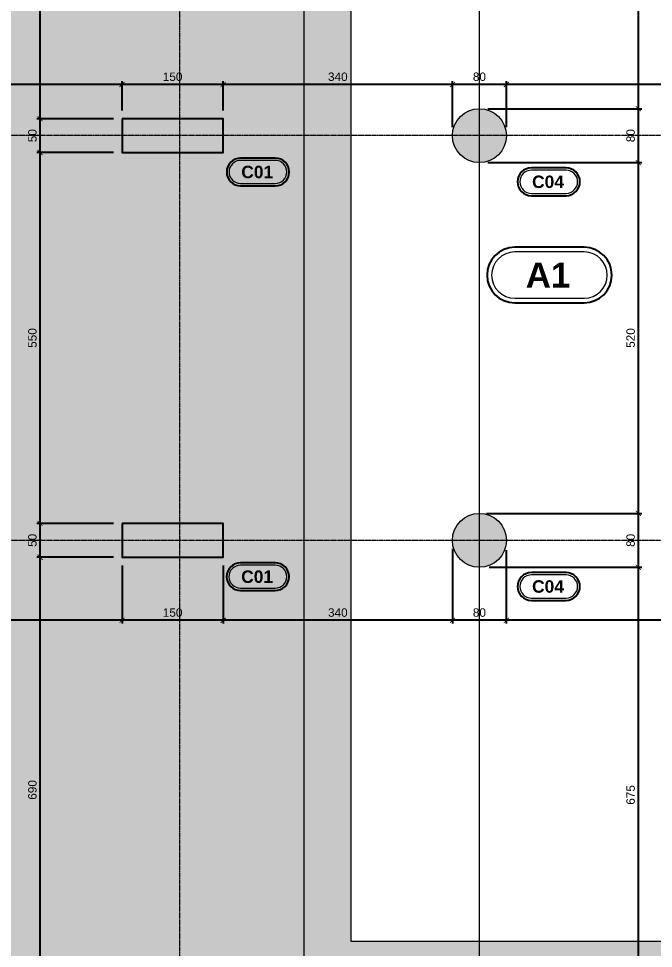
# Model space of a CAD drawing. Header units: inches. Extents: x 22 to 5410, y 6 to 6984.
# Drawn here: x 2711 to 3652, y 3248 to 4626 of the extents above; entities that cross this region are included whole.
import ezdxf
from ezdxf.enums import TextEntityAlignment as Align

# ---------------------------------------------------------------- set-up
doc = ezdxf.new("R2010")
doc.units = ezdxf.units.IN
doc.header["$MEASUREMENT"] = 0
for name, pattern in [('23486-A01$0${ Chain Double-Dash }', [0]), ('AXES', [2, 1.25, -0.25, 0.25, -0.25]), ('CACHE', [0.375, 0.25, -0.125]), ('CONTINU', [0])]:
    doc.linetypes.add(name, pattern=pattern)
for name, color, linetype in [('AXES', 10, 'AXES'), ('BETON CACHE', 4, 'CACHE'), ('BETON COUPE', 3, 'CONTINU'), ('BETON TRAME', 254, 'Continuous'), ('COTE 50ème', 1, 'Continuous'), ('PILIER', 7, 'Continuous')]:
    doc.layers.add(name, color=color, linetype=linetype)
doc.layers.add('BETON HACHURE', color=252, linetype='Continuous', lineweight=13)
doc.layers.add('FOND DE FOUILLE', color=7, linetype='Continuous', true_color=0xfff3e5)
doc.layers.add('PREFA MUR SUP TRAME', color=7, linetype='Continuous', true_color=0xd7c7ff)
doc.layers.add('HORS GEL', color=7, linetype='CACHE', lineweight=5, true_color=0x00661a)
doc.styles.add('BRMNAMES', font='swisseb.ttf', dxfattribs={"height": 20})
doc.styles.add('RS_TXT_50', font='arial.ttf', dxfattribs={"height": 12.5})
doc.dimstyles.new('RS_50CM_LINEAIRE', dxfattribs={"dimscale": 5, "dimtxt": 12.5, "dimasz": 1.5, "dimexe": 1, "dimexo": 2.5, "dimgap": 1, "dimtad": 1, "dimdec": 1, "dimrnd": 0.5, "dimdsep": 46, "dimtxsty": 'RS_TXT_50', "dimblk1": 'ARCHTICK', "dimblk2": 'ARCHTICK', "dimsah": 1, "dimcen": 2.5, "dimdle": 1, "dimclrt": 4, "dimadec": 0, "dimazin": 2, "dimtfac": 1, "dimtdec": 1, "dimtix": 1, "dimtmove": 2, "dimatfit": 3, "dimfxl": 1, "dimtolj": 1, "dimtzin": 0, "dimarcsym": 0})

# ---------------------------------------------------------------- blocks, each defined once
blk = doc.blocks.new('PILIER')
at = {"color": 252}
blk.add_lwpolyline([(1.563, 1.2), (-1.437, 1.2, 1), (-1.437, -1.2), (1.563, -1.2, 1), (1.563, 1.2, -1)], format="xyb", dxfattribs=at)
at = {"color": 10, "lineweight": 20}
blk.add_lwpolyline([(1.563, 1), (-1.437, 1, 1), (-1.437, -1), (1.563, -1, 1)], format="xyb", close=True, dxfattribs=at)
at = {"color": 7, "style": 'BRMNAMES'}
blk.add_attdef('PILIER_TEXTE', text='', height=1.076, dxfattribs=at).set_placement((0, 0), align=Align.MIDDLE_CENTER)
blk = doc.blocks.new('_ArchTick')
at = {"color": 0, "linetype": 'ByBlock', "const_width": 0.15}
blk.add_lwpolyline([(-0.5, -0.5), (0.5, 0.5)], dxfattribs=at)
blk = doc.blocks.new('*D497')
at = {"layer": 'COTE 50ème', "color": 0, "lineweight": -2, "transparency": 16777216}
for p, q in [((3434.1, 3837.9), (3434.1, 3729.1)), ((4099.2, 3800.1), (4099.2, 3729.1)), ((4104.2, 3734.1), (3429.1, 3734.1))]:
    blk.add_line(p, q, dxfattribs=at)
at = {"layer": 'Defpoints', "color": 0, "transparency": 16777216}
for p in [(3434.1, 3850.4), (4099.2, 3812.6), (3434.1, 3734.1)]:
    blk.add_point(p, dxfattribs=at)
at = {"layer": 'COTE 50ème', "color": 0, "lineweight": -2, "transparency": 16777216, "xscale": 7.5, "yscale": 7.5, "zscale": 7.5, "rotation": 180}
blk.add_blockref('_ArchTick', (3434.1, 3734.1), dxfattribs=at)
at = {"layer": 'COTE 50ème', "color": 0, "lineweight": -2, "transparency": 16777216, "xscale": 7.5, "yscale": 7.5, "zscale": 7.5}
blk.add_blockref('_ArchTick', (4099.2, 3734.1), dxfattribs=at)
at = {"layer": 'COTE 50ème', "color": 4, "transparency": 16777216, "insert": (3766.7, 3745.5), "char_height": 12.5, "attachment_point": 5, "style": 'RS_TXT_50'}
blk.add_mtext('\\A1;665', dxfattribs=at)
blk = doc.blocks.new('*D498')
at = {"layer": 'COTE 50ème', "color": 0, "lineweight": -2, "transparency": 16777216}
for p, q in [((3354.2, 3840.1), (3354.2, 3729.1)), ((3434.1, 3837.9), (3434.1, 3729.1)), ((3439.1, 3734.1), (3349.2, 3734.1))]:
    blk.add_line(p, q, dxfattribs=at)
at = {"layer": 'Defpoints', "color": 0, "transparency": 16777216}
for p in [(3354.2, 3852.6), (3434.1, 3850.4), (3354.2, 3734.1)]:
    blk.add_point(p, dxfattribs=at)
at = {"layer": 'COTE 50ème', "color": 0, "lineweight": -2, "transparency": 16777216, "xscale": 7.5, "yscale": 7.5, "zscale": 7.5, "rotation": 180}
blk.add_blockref('_ArchTick', (3354.2, 3734.1), dxfattribs=at)
at = {"layer": 'COTE 50ème', "color": 0, "lineweight": -2, "transparency": 16777216, "xscale": 7.5, "yscale": 7.5, "zscale": 7.5}
blk.add_blockref('_ArchTick', (3434.1, 3734.1), dxfattribs=at)
at = {"layer": 'COTE 50ème', "color": 4, "transparency": 16777216, "insert": (3394.2, 3745.5), "char_height": 12.5, "attachment_point": 5, "style": 'RS_TXT_50'}
blk.add_mtext('\\A1;80', dxfattribs=at)
blk = doc.blocks.new('*D499')
at = {"layer": 'COTE 50ème', "color": 0, "lineweight": -2, "transparency": 16777216}
for p, q in [((3354.2, 3840.1), (3354.2, 3729.1)), ((3014.2, 3815.1), (3014.2, 3729.1)), ((3359.2, 3734.1), (3009.2, 3734.1))]:
    blk.add_line(p, q, dxfattribs=at)
at = {"layer": 'Defpoints', "color": 0, "transparency": 16777216}
for p in [(3354.2, 3852.6), (3014.2, 3827.6), (3014.2, 3734.1)]:
    blk.add_point(p, dxfattribs=at)
at = {"layer": 'COTE 50ème', "color": 0, "lineweight": -2, "transparency": 16777216, "xscale": 7.5, "yscale": 7.5, "zscale": 7.5, "rotation": 180}
blk.add_blockref('_ArchTick', (3014.2, 3734.1), dxfattribs=at)
at = {"layer": 'COTE 50ème', "color": 0, "lineweight": -2, "transparency": 16777216, "xscale": 7.5, "yscale": 7.5, "zscale": 7.5}
blk.add_blockref('_ArchTick', (3354.2, 3734.1), dxfattribs=at)
at = {"layer": 'COTE 50ème', "color": 4, "transparency": 16777216, "insert": (3184.2, 3745.5), "char_height": 12.5, "attachment_point": 5, "style": 'RS_TXT_50'}
blk.add_mtext('\\A1;340', dxfattribs=at)
blk = doc.blocks.new('*D500')
at = {"layer": 'COTE 50ème', "color": 0, "lineweight": -2, "transparency": 16777216}
for p, q in [((2864.2, 3815.1), (2864.2, 3729.1)), ((3014.2, 3815.1), (3014.2, 3729.1)), ((3019.2, 3734.1), (2859.2, 3734.1))]:
    blk.add_line(p, q, dxfattribs=at)
at = {"layer": 'Defpoints', "color": 0, "transparency": 16777216}
for p in [(2864.2, 3827.6), (3014.2, 3827.6), (2864.2, 3734.1)]:
    blk.add_point(p, dxfattribs=at)
at = {"layer": 'COTE 50ème', "color": 0, "lineweight": -2, "transparency": 16777216, "xscale": 7.5, "yscale": 7.5, "zscale": 7.5, "rotation": 180}
blk.add_blockref('_ArchTick', (2864.2, 3734.1), dxfattribs=at)
at = {"layer": 'COTE 50ème', "color": 0, "lineweight": -2, "transparency": 16777216, "xscale": 7.5, "yscale": 7.5, "zscale": 7.5}
blk.add_blockref('_ArchTick', (3014.2, 3734.1), dxfattribs=at)
at = {"layer": 'COTE 50ème', "color": 4, "transparency": 16777216, "insert": (2939.2, 3745.5), "char_height": 12.5, "attachment_point": 5, "style": 'RS_TXT_50'}
blk.add_mtext('\\A1;150', dxfattribs=at)
blk = doc.blocks.new('*D501')
at = {"layer": 'COTE 50ème', "color": 0, "lineweight": -2, "transparency": 16777216}
for p, q in [((2179.2, 3815.1), (2179.2, 3729.1)), ((2864.2, 3815.1), (2864.2, 3729.1)), ((2869.2, 3734.1), (2174.2, 3734.1))]:
    blk.add_line(p, q, dxfattribs=at)
at = {"layer": 'Defpoints', "color": 0, "transparency": 16777216}
for p in [(2179.2, 3827.6), (2864.2, 3827.6), (2179.2, 3734.1)]:
    blk.add_point(p, dxfattribs=at)
at = {"layer": 'COTE 50ème', "color": 0, "lineweight": -2, "transparency": 16777216, "xscale": 7.5, "yscale": 7.5, "zscale": 7.5, "rotation": 180}
blk.add_blockref('_ArchTick', (2179.2, 3734.1), dxfattribs=at)
at = {"layer": 'COTE 50ème', "color": 0, "lineweight": -2, "transparency": 16777216, "xscale": 7.5, "yscale": 7.5, "zscale": 7.5}
blk.add_blockref('_ArchTick', (2864.2, 3734.1), dxfattribs=at)
at = {"layer": 'COTE 50ème', "color": 4, "transparency": 16777216, "insert": (2521.7, 3745.5), "char_height": 12.5, "attachment_point": 5, "style": 'RS_TXT_50'}
blk.add_mtext('\\A1;685', dxfattribs=at)
blk = doc.blocks.new('*D516')
at = {"layer": 'COTE 50ème', "color": 0, "lineweight": -2, "transparency": 16777216}
for p, q in [((4104.2, 4528.5), (3429.2, 4528.5)), ((3434.2, 4465.1), (3434.2, 4533.5)), ((4099.2, 4465.1), (4099.2, 4533.5))]:
    blk.add_line(p, q, dxfattribs=at)
at = {"layer": 'Defpoints', "color": 0, "transparency": 16777216}
for p in [(3434.2, 4528.5), (3434.2, 4452.6), (4099.2, 4452.6)]:
    blk.add_point(p, dxfattribs=at)
at = {"layer": 'COTE 50ème', "color": 0, "lineweight": -2, "transparency": 16777216, "xscale": 7.5, "yscale": 7.5, "zscale": 7.5, "rotation": 180}
blk.add_blockref('_ArchTick', (3434.2, 4528.5), dxfattribs=at)
at = {"layer": 'COTE 50ème', "color": 0, "lineweight": -2, "transparency": 16777216, "xscale": 7.5, "yscale": 7.5, "zscale": 7.5}
blk.add_blockref('_ArchTick', (4099.2, 4528.5), dxfattribs=at)
at = {"layer": 'COTE 50ème', "color": 4, "transparency": 16777216, "insert": (3766.7, 4539.9), "char_height": 12.5, "attachment_point": 5, "style": 'RS_TXT_50'}
blk.add_mtext('\\A1;665', dxfattribs=at)
blk = doc.blocks.new('*D517')
at = {"layer": 'COTE 50ème', "color": 0, "lineweight": -2, "transparency": 16777216}
for p, q in [((3439.2, 4528.5), (3349.2, 4528.5)), ((3354.2, 4465.1), (3354.2, 4533.5)), ((3434.2, 4465.1), (3434.2, 4533.5))]:
    blk.add_line(p, q, dxfattribs=at)
at = {"layer": 'Defpoints', "color": 0, "transparency": 16777216}
for p in [(3354.2, 4528.5), (3354.2, 4452.6), (3434.2, 4452.6)]:
    blk.add_point(p, dxfattribs=at)
at = {"layer": 'COTE 50ème', "color": 0, "lineweight": -2, "transparency": 16777216, "xscale": 7.5, "yscale": 7.5, "zscale": 7.5, "rotation": 180}
blk.add_blockref('_ArchTick', (3354.2, 4528.5), dxfattribs=at)
at = {"layer": 'COTE 50ème', "color": 0, "lineweight": -2, "transparency": 16777216, "xscale": 7.5, "yscale": 7.5, "zscale": 7.5}
blk.add_blockref('_ArchTick', (3434.2, 4528.5), dxfattribs=at)
at = {"layer": 'COTE 50ème', "color": 4, "transparency": 16777216, "insert": (3394.2, 4539.9), "char_height": 12.5, "attachment_point": 5, "style": 'RS_TXT_50'}
blk.add_mtext('\\A1;80', dxfattribs=at)
blk = doc.blocks.new('*D518')
at = {"layer": 'COTE 50ème', "color": 0, "lineweight": -2, "transparency": 16777216}
for p, q in [((3359.2, 4528.5), (3009.2, 4528.5)), ((3014.2, 4490.1), (3014.2, 4533.5)), ((3354.2, 4465.1), (3354.2, 4533.5))]:
    blk.add_line(p, q, dxfattribs=at)
at = {"layer": 'Defpoints', "color": 0, "transparency": 16777216}
for p in [(3014.2, 4528.5), (3014.2, 4477.6), (3354.2, 4452.6)]:
    blk.add_point(p, dxfattribs=at)
at = {"layer": 'COTE 50ème', "color": 0, "lineweight": -2, "transparency": 16777216, "xscale": 7.5, "yscale": 7.5, "zscale": 7.5, "rotation": 180}
blk.add_blockref('_ArchTick', (3014.2, 4528.5), dxfattribs=at)
at = {"layer": 'COTE 50ème', "color": 0, "lineweight": -2, "transparency": 16777216, "xscale": 7.5, "yscale": 7.5, "zscale": 7.5}
blk.add_blockref('_ArchTick', (3354.2, 4528.5), dxfattribs=at)
at = {"layer": 'COTE 50ème', "color": 4, "transparency": 16777216, "insert": (3184.2, 4539.9), "char_height": 12.5, "attachment_point": 5, "style": 'RS_TXT_50'}
blk.add_mtext('\\A1;340', dxfattribs=at)
blk = doc.blocks.new('*D519')
at = {"layer": 'COTE 50ème', "color": 0, "lineweight": -2, "transparency": 16777216}
for p, q in [((3019.2, 4528.5), (2859.2, 4528.5)), ((2864.2, 4490.1), (2864.2, 4533.5)), ((3014.2, 4490.1), (3014.2, 4533.5))]:
    blk.add_line(p, q, dxfattribs=at)
at = {"layer": 'Defpoints', "color": 0, "transparency": 16777216}
for p in [(2864.2, 4528.5), (2864.2, 4477.6), (3014.2, 4477.6)]:
    blk.add_point(p, dxfattribs=at)
at = {"layer": 'COTE 50ème', "color": 0, "lineweight": -2, "transparency": 16777216, "xscale": 7.5, "yscale": 7.5, "zscale": 7.5, "rotation": 180}
blk.add_blockref('_ArchTick', (2864.2, 4528.5), dxfattribs=at)
at = {"layer": 'COTE 50ème', "color": 0, "lineweight": -2, "transparency": 16777216, "xscale": 7.5, "yscale": 7.5, "zscale": 7.5}
blk.add_blockref('_ArchTick', (3014.2, 4528.5), dxfattribs=at)
at = {"layer": 'COTE 50ème', "color": 4, "transparency": 16777216, "insert": (2939.2, 4539.9), "char_height": 12.5, "attachment_point": 5, "style": 'RS_TXT_50'}
blk.add_mtext('\\A1;150', dxfattribs=at)
blk = doc.blocks.new('*D520')
at = {"layer": 'COTE 50ème', "color": 0, "lineweight": -2, "transparency": 16777216}
for p, q in [((2869.2, 4528.5), (2174.2, 4528.5)), ((2179.2, 4490.1), (2179.2, 4533.5)), ((2864.2, 4490.1), (2864.2, 4533.5))]:
    blk.add_line(p, q, dxfattribs=at)
at = {"layer": 'Defpoints', "color": 0, "transparency": 16777216}
for p in [(2179.2, 4528.5), (2179.2, 4477.6), (2864.2, 4477.6)]:
    blk.add_point(p, dxfattribs=at)
at = {"layer": 'COTE 50ème', "color": 0, "lineweight": -2, "transparency": 16777216, "xscale": 7.5, "yscale": 7.5, "zscale": 7.5, "rotation": 180}
blk.add_blockref('_ArchTick', (2179.2, 4528.5), dxfattribs=at)
at = {"layer": 'COTE 50ème', "color": 0, "lineweight": -2, "transparency": 16777216, "xscale": 7.5, "yscale": 7.5, "zscale": 7.5}
blk.add_blockref('_ArchTick', (2864.2, 4528.5), dxfattribs=at)
at = {"layer": 'COTE 50ème', "color": 4, "transparency": 16777216, "insert": (2521.7, 4539.9), "char_height": 12.5, "attachment_point": 5, "style": 'RS_TXT_50'}
blk.add_mtext('\\A1;685', dxfattribs=at)
blk = doc.blocks.new('*D662')
at = {"layer": 'COTE 50ème', "color": 0, "lineweight": -2, "transparency": 16777216}
for p, q in [((3408.9, 3812.7), (3634.9, 3812.7)), ((3629.9, 3132.6), (3629.9, 3817.7)), ((3446.7, 3137.6), (3634.9, 3137.6))]:
    blk.add_line(p, q, dxfattribs=at)
at = {"layer": 'Defpoints', "color": 0, "transparency": 16777216}
for p in [(3396.4, 3812.7), (3629.9, 3812.7), (3434.2, 3137.6)]:
    blk.add_point(p, dxfattribs=at)
at = {"layer": 'COTE 50ème', "color": 0, "lineweight": -2, "transparency": 16777216, "xscale": 7.5, "yscale": 7.5, "zscale": 7.5}
for p, rotation in [((3629.9, 3812.7), 90), ((3629.9, 3137.6), 270)]:
    blk.add_blockref('_ArchTick', p, dxfattribs=dict(at, rotation=rotation))
at = {"layer": 'COTE 50ème', "color": 4, "transparency": 16777216, "insert": (3618.5, 3475.2), "char_height": 12.5, "attachment_point": 5, "rotation": 90, "style": 'RS_TXT_50'}
blk.add_mtext('\\A1;675', dxfattribs=at)
blk = doc.blocks.new('*D663')
at = {"layer": 'COTE 50ème', "color": 0, "lineweight": -2, "transparency": 16777216}
for p, q in [((3404.5, 3892.6), (3634.9, 3892.6)), ((3629.9, 3807.7), (3629.9, 3897.6)), ((3408.9, 3812.7), (3634.9, 3812.7))]:
    blk.add_line(p, q, dxfattribs=at)
at = {"layer": 'Defpoints', "color": 0, "transparency": 16777216}
for p in [(3392, 3892.6), (3629.9, 3892.6), (3396.4, 3812.7)]:
    blk.add_point(p, dxfattribs=at)
at = {"layer": 'COTE 50ème', "color": 0, "lineweight": -2, "transparency": 16777216, "xscale": 7.5, "yscale": 7.5, "zscale": 7.5}
for p, rotation in [((3629.9, 3892.6), 90), ((3629.9, 3812.7), 270)]:
    blk.add_blockref('_ArchTick', p, dxfattribs=dict(at, rotation=rotation))
at = {"layer": 'COTE 50ème', "color": 4, "transparency": 16777216, "insert": (3618.5, 3852.6), "char_height": 12.5, "attachment_point": 5, "rotation": 90, "style": 'RS_TXT_50'}
blk.add_mtext('\\A1;80', dxfattribs=at)
blk = doc.blocks.new('*D664')
at = {"layer": 'COTE 50ème', "color": 0, "lineweight": -2, "transparency": 16777216}
for p, q in [((3406.5, 4412.6), (3634.9, 4412.6)), ((3629.9, 3887.6), (3629.9, 4417.6)), ((3404.5, 3892.6), (3634.9, 3892.6))]:
    blk.add_line(p, q, dxfattribs=at)
at = {"layer": 'Defpoints', "color": 0, "transparency": 16777216}
for p in [(3394, 4412.6), (3629.9, 4412.6), (3392, 3892.6)]:
    blk.add_point(p, dxfattribs=at)
at = {"layer": 'COTE 50ème', "color": 0, "lineweight": -2, "transparency": 16777216, "xscale": 7.5, "yscale": 7.5, "zscale": 7.5}
for p, rotation in [((3629.9, 4412.6), 90), ((3629.9, 3892.6), 270)]:
    blk.add_blockref('_ArchTick', p, dxfattribs=dict(at, rotation=rotation))
at = {"layer": 'COTE 50ème', "color": 4, "transparency": 16777216, "insert": (3618.5, 4152.6), "char_height": 12.5, "attachment_point": 5, "rotation": 90, "style": 'RS_TXT_50'}
blk.add_mtext('\\A1;520', dxfattribs=at)
blk = doc.blocks.new('*D665')
at = {"layer": 'COTE 50ème', "color": 0, "lineweight": -2, "transparency": 16777216}
for p, q in [((3629.9, 4407.6), (3629.9, 4497.6)), ((3406.7, 4492.6), (3634.9, 4492.6)), ((3406.5, 4412.6), (3634.9, 4412.6))]:
    blk.add_line(p, q, dxfattribs=at)
at = {"layer": 'Defpoints', "color": 0, "transparency": 16777216}
for p in [(3394.2, 4492.6), (3629.9, 4492.6), (3394, 4412.6)]:
    blk.add_point(p, dxfattribs=at)
at = {"layer": 'COTE 50ème', "color": 0, "lineweight": -2, "transparency": 16777216, "xscale": 7.5, "yscale": 7.5, "zscale": 7.5}
for p, rotation in [((3629.9, 4492.6), 90), ((3629.9, 4412.6), 270)]:
    blk.add_blockref('_ArchTick', p, dxfattribs=dict(at, rotation=rotation))
at = {"layer": 'COTE 50ème', "color": 4, "transparency": 16777216, "insert": (3618.5, 4452.6), "char_height": 12.5, "attachment_point": 5, "rotation": 90, "style": 'RS_TXT_50'}
blk.add_mtext('\\A1;80', dxfattribs=at)
blk = doc.blocks.new('*D666')
at = {"layer": 'COTE 50ème', "color": 0, "lineweight": -2, "transparency": 16777216}
for p, q in [((3526.7, 5087.6), (3634.9, 5087.6)), ((3629.9, 4487.6), (3629.9, 5092.6)), ((3406.7, 4492.6), (3634.9, 4492.6))]:
    blk.add_line(p, q, dxfattribs=at)
at = {"layer": 'Defpoints', "color": 0, "transparency": 16777216}
for p in [(3514.2, 5087.6), (3629.9, 5087.6), (3394.2, 4492.6)]:
    blk.add_point(p, dxfattribs=at)
at = {"layer": 'COTE 50ème', "color": 0, "lineweight": -2, "transparency": 16777216, "xscale": 7.5, "yscale": 7.5, "zscale": 7.5}
for p, rotation in [((3629.9, 5087.6), 90), ((3629.9, 4492.6), 270)]:
    blk.add_blockref('_ArchTick', p, dxfattribs=dict(at, rotation=rotation))
at = {"layer": 'COTE 50ème', "color": 4, "transparency": 16777216, "insert": (3618.5, 4790.1), "char_height": 12.5, "attachment_point": 5, "rotation": 90, "style": 'RS_TXT_50'}
blk.add_mtext('\\A1;595', dxfattribs=at)
blk = doc.blocks.new('*D680')
at = {"layer": 'COTE 50ème', "color": 0, "lineweight": -2, "transparency": 16777216}
for p, q in [((2742.6, 3132.6), (2742.6, 3832.6)), ((2851.7, 3827.6), (2737.6, 3827.6)), ((2851.7, 3137.6), (2737.6, 3137.6))]:
    blk.add_line(p, q, dxfattribs=at)
at = {"layer": 'Defpoints', "color": 0, "transparency": 16777216}
for p in [(2742.6, 3827.6), (2864.2, 3827.6), (2864.2, 3137.6)]:
    blk.add_point(p, dxfattribs=at)
at = {"layer": 'COTE 50ème', "color": 0, "lineweight": -2, "transparency": 16777216, "xscale": 7.5, "yscale": 7.5, "zscale": 7.5}
for p, rotation in [((2742.6, 3827.6), 90), ((2742.6, 3137.6), 270)]:
    blk.add_blockref('_ArchTick', p, dxfattribs=dict(at, rotation=rotation))
at = {"layer": 'COTE 50ème', "color": 4, "transparency": 16777216, "insert": (2731.3, 3482.6), "char_height": 12.5, "attachment_point": 5, "rotation": 90, "style": 'RS_TXT_50'}
blk.add_mtext('\\A1;690', dxfattribs=at)
blk = doc.blocks.new('*D681')
at = {"layer": 'COTE 50ème', "color": 0, "lineweight": -2, "transparency": 16777216}
for p, q in [((2851.7, 3877.6), (2737.6, 3877.6)), ((2742.6, 3822.6), (2742.6, 3882.6)), ((2851.7, 3827.6), (2737.6, 3827.6))]:
    blk.add_line(p, q, dxfattribs=at)
at = {"layer": 'Defpoints', "color": 0, "transparency": 16777216}
for p in [(2742.6, 3877.6), (2864.2, 3877.6), (2864.2, 3827.6)]:
    blk.add_point(p, dxfattribs=at)
at = {"layer": 'COTE 50ème', "color": 0, "lineweight": -2, "transparency": 16777216, "xscale": 7.5, "yscale": 7.5, "zscale": 7.5}
for p, rotation in [((2742.6, 3877.6), 90), ((2742.6, 3827.6), 270)]:
    blk.add_blockref('_ArchTick', p, dxfattribs=dict(at, rotation=rotation))
at = {"layer": 'COTE 50ème', "color": 4, "transparency": 16777216, "insert": (2731.3, 3852.6), "char_height": 12.5, "attachment_point": 5, "rotation": 90, "style": 'RS_TXT_50'}
blk.add_mtext('\\A1;50', dxfattribs=at)
blk = doc.blocks.new('*D682')
at = {"layer": 'COTE 50ème', "color": 0, "lineweight": -2, "transparency": 16777216}
for p, q in [((2851.7, 4427.6), (2737.6, 4427.6)), ((2742.6, 3872.6), (2742.6, 4432.6)), ((2851.7, 3877.6), (2737.6, 3877.6))]:
    blk.add_line(p, q, dxfattribs=at)
at = {"layer": 'Defpoints', "color": 0, "transparency": 16777216}
for p in [(2742.6, 4427.6), (2864.2, 4427.6), (2864.2, 3877.6)]:
    blk.add_point(p, dxfattribs=at)
at = {"layer": 'COTE 50ème', "color": 0, "lineweight": -2, "transparency": 16777216, "xscale": 7.5, "yscale": 7.5, "zscale": 7.5}
for p, rotation in [((2742.6, 4427.6), 90), ((2742.6, 3877.6), 270)]:
    blk.add_blockref('_ArchTick', p, dxfattribs=dict(at, rotation=rotation))
at = {"layer": 'COTE 50ème', "color": 4, "transparency": 16777216, "insert": (2731.3, 4152.6), "char_height": 12.5, "attachment_point": 5, "rotation": 90, "style": 'RS_TXT_50'}
blk.add_mtext('\\A1;550', dxfattribs=at)
blk = doc.blocks.new('*D683')
at = {"layer": 'COTE 50ème', "color": 0, "lineweight": -2, "transparency": 16777216}
for p, q in [((2742.6, 4422.6), (2742.6, 4482.6)), ((2851.7, 4477.6), (2737.6, 4477.6)), ((2851.7, 4427.6), (2737.6, 4427.6))]:
    blk.add_line(p, q, dxfattribs=at)
at = {"layer": 'Defpoints', "color": 0, "transparency": 16777216}
for p in [(2742.6, 4477.6), (2864.2, 4477.6), (2864.2, 4427.6)]:
    blk.add_point(p, dxfattribs=at)
at = {"layer": 'COTE 50ème', "color": 0, "lineweight": -2, "transparency": 16777216, "xscale": 7.5, "yscale": 7.5, "zscale": 7.5}
for p, rotation in [((2742.6, 4477.6), 90), ((2742.6, 4427.6), 270)]:
    blk.add_blockref('_ArchTick', p, dxfattribs=dict(at, rotation=rotation))
at = {"layer": 'COTE 50ème', "color": 4, "transparency": 16777216, "insert": (2731.3, 4452.6), "char_height": 12.5, "attachment_point": 5, "rotation": 90, "style": 'RS_TXT_50'}
blk.add_mtext('\\A1;50', dxfattribs=at)
blk = doc.blocks.new('*D684')
at = {"layer": 'COTE 50ème', "color": 0, "lineweight": -2, "transparency": 16777216}
for p, q in [((2851.7, 5102.6), (2737.6, 5102.6)), ((2742.6, 4472.6), (2742.6, 5107.6)), ((2851.7, 4477.6), (2737.6, 4477.6))]:
    blk.add_line(p, q, dxfattribs=at)
at = {"layer": 'Defpoints', "color": 0, "transparency": 16777216}
for p in [(2742.6, 5102.6), (2864.2, 5102.6), (2864.2, 4477.6)]:
    blk.add_point(p, dxfattribs=at)
at = {"layer": 'COTE 50ème', "color": 0, "lineweight": -2, "transparency": 16777216, "xscale": 7.5, "yscale": 7.5, "zscale": 7.5}
for p, rotation in [((2742.6, 5102.6), 90), ((2742.6, 4477.6), 270)]:
    blk.add_blockref('_ArchTick', p, dxfattribs=dict(at, rotation=rotation))
at = {"layer": 'COTE 50ème', "color": 4, "transparency": 16777216, "insert": (2731.3, 4790.1), "char_height": 12.5, "attachment_point": 5, "rotation": 90, "style": 'RS_TXT_50'}
blk.add_mtext('\\A1;625', dxfattribs=at)

msp = doc.modelspace()

# ---------------------------------------------------------------- hatches: boundary and pattern name
at = {"layer": 'BETON HACHURE', "transparency": 33554585}
h = msp.add_hatch(dxfattribs=at)
h.set_pattern_fill('ANSI37', color=256, scale=50, angle=270, style=0)
h.set_pattern_definition([(315, (-53197.0064, 74780.388), (4.4194174, 4.4194174), []), (45, (-53197.0064, 74780.388), (-4.4194174, 4.4194174), [])])
h.paths.add_polyline_path([(2299.21, 3277.78), (2324.21, 3277.78), (2324.21, 2952.78), (2299.21, 2952.78)], flags=0)
h.paths.add_polyline_path([(2299.21, 3277.78), (2324.21, 3277.78), (2324.21, 2952.78), (2299.21, 2952.78)], flags=0)
h.paths.add_polyline_path([(4479.2, 3137.63), (4479.21, 3087.63), (4559.21, 3087.63), (4559.2, 3137.63)], flags=0)
h.paths.add_polyline_path([(4099.2, 3137.63), (4099.2, 3087.63), (4179.2, 3087.63), (4179.2, 3137.63)], flags=0)
edge = h.paths.add_edge_path(flags=0)
edge.add_arc((4139.2, 4452.63), 40, 0, 360)
edge = h.paths.add_edge_path(flags=0)
edge.add_arc((4139.2, 5127.63), 40, 0, 360)
edge = h.paths.add_edge_path(flags=0)
edge.add_arc((4139.2, 3852.63), 40, 0, 360)
h.paths.add_polyline_path([(4984.21, 5597.77), (795.36, 5597.78), (406.07, 861.07), (4984.21, 411.49)])
edge = h.paths.add_edge_path(flags=0)
edge.add_arc((4139.2, 3852.63), 40, 0, 360)
h.paths.add_polyline_path([(2924.21, 5572.78), (2924.21, 5152.63), (2949.21, 5152.63), (2949.21, 5572.78), (4519.21, 5572.78), (4519.2, 5102.63), (4559.21, 5102.63), (4559.21, 5572.78), (4959.21, 5572.77), (4959.21, 3842.63), (4559.21, 3842.63), (4559.21, 4477.63), (4519.2, 4477.63), (4519.2, 3812.63), (4959.21, 3812.63), (4959.21, 3067.63), (4519.2, 3067.63), (4519.2, 1677.63), (4559.21, 1677.63), (4559.21, 3037.63), (4959.21, 3037.63), (4959.21, 439.06), (4186.71, 514.92), (4186.71, 1002.63), (4161.71, 1002.63), (4161.71, 517.38), (2856.71, 645.53), (2856.71, 1002.63), (2831.71, 1002.63), (2831.71, 647.99), (1644.21, 764.6), (1644.21, 1002.63), (1594.21, 1002.63), (1594.21, 769.51), (433, 883.55), (504.35, 1751.63), (814.21, 1751.63), (814.21, 1801.63), (508.46, 1801.63), (608.4, 3017.63), (814.21, 3017.63), (814.21, 3067.63), (612.5, 3067.63), (614.35, 3087.63), (814.21, 3087.63), (814.21, 3137.63), (618.26, 3137.63), (674.97, 3827.63), (814.21, 3827.63), (814.21, 3877.63), (679.07, 3877.63), (724.28, 4427.63), (814.21, 4427.63), (814.21, 4477.63), (728.39, 4477.63), (818.39, 5572.78), (1596.71, 5572.78), (1596.71, 5152.63), (1621.71, 5152.63), (1621.71, 5572.78)], flags=16)
h.paths.add_polyline_path([(4099.2, 3892.63), (4099.2, 3812.63), (4179.2, 3812.63), (4179.2, 3892.63)], flags=0)
at = {"layer": 'BETON TRAME', "transparency": 33554559}
h = msp.add_hatch(color=256, dxfattribs=at)
h.dxf.hatch_style = 1
h.paths.add_polyline_path([(1684.21, 3827.63), (1649.21, 3827.63), (1649.21, 4477.63), (1684.21, 4477.63), (1684.21, 4302.63), (2144.21, 4302.63), (2144.21, 4477.63), (2179.21, 4477.63), (2179.21, 3827.63), (2144.21, 3827.63), (2144.21, 4262.63), (1934.21, 4262.63), (1934.21, 3932.63), (1894.21, 3932.63), (1894.21, 4262.63), (1684.21, 4262.63)])
h.paths.add_polyline_path([(814.21, 5152.63), (814.21, 5102.63), (964.21, 5102.63), (964.21, 5152.63)])
h.paths.add_polyline_path([(1534.21, 5152.63), (1534.21, 5102.63), (1684.21, 5102.63), (1684.21, 5152.63)])
h.paths.add_polyline_path([(2144.21, 5152.63), (2144.21, 5102.63), (2294.21, 5102.63), (2294.21, 5152.63)])
h.paths.add_polyline_path([(2864.21, 5152.63), (2864.21, 5102.63), (3014.21, 5102.63), (3014.21, 5152.63)])
h.paths.add_polyline_path([(2864.21, 4477.63), (2864.21, 4427.63), (3014.21, 4427.63), (3014.21, 4477.63)])
h.paths.add_polyline_path([(814.21, 4477.63), (814.21, 4427.63), (964.21, 4427.63), (964.21, 4477.63)])
h.paths.add_polyline_path([(814.21, 3877.63), (814.21, 3827.63), (964.21, 3827.63), (964.21, 3877.63)])
h.paths.add_polyline_path([(2864.21, 3877.63), (2864.21, 3827.63), (3014.21, 3827.63), (3014.21, 3877.63)])
h.paths.add_polyline_path([(2864.21, 3137.63), (2864.21, 3087.63), (3014.21, 3087.63), (3014.21, 3137.63)])
h.paths.add_polyline_path([(964.21, 3087.63), (964.21, 3137.63), (814.21, 3137.63), (814.21, 3087.63)])
h.paths.add_polyline_path([(1629.21, 3137.63), (1629.21, 3087.63), (1754.21, 3087.63), (1754.21, 3137.63)])
h.paths.add_polyline_path([(2074.21, 3137.63), (2074.21, 3087.63), (2199.21, 3087.63), (2199.21, 3137.63)])
h.paths.add_polyline_path([(2049.21, 3087.63), (2074.21, 3087.63), (2074.21, 3592.63), (2049.21, 3592.63)])
h.paths.add_polyline_path([(1754.21, 3087.63), (1779.21, 3087.63), (1779.21, 3592.63), (1754.21, 3592.63)])
at = {"layer": 'FOND DE FOUILLE', "true_color": 0xfff4eb, "transparency": 33554508}
h = msp.add_hatch(color=7, dxfattribs=at)
h.dxf.hatch_style = 1
h.paths.add_polyline_path([(1859.21, 812.63), (4439.21, 812.63), (4439.21, 3257.63), (3204.21, 3257.63), (3204.21, 5342.63), (774.39, 5342.63), (573.45, 2897.63), (1859.21, 2897.63)])
at = {"layer": 'PREFA MUR SUP TRAME'}
h = msp.add_hatch(color=256, dxfattribs=at)
h.paths.add_polyline_path([(3354.21, 3137.63), (3354.21, 3087.63), (3434.21, 3087.63), (3434.21, 3137.63)])
h.paths.add_polyline_path([(1644.21, 2712.63), (1624.21, 2712.63), (1624.21, 3037.63), (2069.21, 3037.63), (2069.21, 2712.63), (2049.21, 2712.63), (2049.21, 3017.63), (1859.21, 3017.63), (1859.21, 2712.63), (1834.21, 2712.63), (1834.21, 3017.63), (1644.21, 3017.63)])
h.paths.add_polyline_path([(1644.21, 2327.63), (1594.21, 2327.63), (1594.21, 2177.63), (1644.21, 2177.63)])
h.paths.add_polyline_path([(964.21, 2277.63), (964.21, 2327.63), (814.21, 2327.63), (814.21, 2277.63)])
h.paths.add_polyline_path([(964.21, 1751.63), (964.21, 1801.63), (814.21, 1801.63), (814.21, 1751.63)])
h.paths.add_polyline_path([(1644.21, 1902.63), (1594.21, 1902.63), (1594.21, 1752.63), (1644.21, 1752.63)])
h.paths.add_polyline_path([(1644.21, 1152.63), (1594.21, 1152.63), (1594.21, 1002.63), (1644.21, 1002.63)])
h.paths.add_polyline_path([(964.21, 1057.63), (964.21, 1107.63), (814.21, 1107.63), (814.21, 1057.63)])
h.paths.add_polyline_path([(964.21, 3017.63), (964.21, 3067.63), (814.21, 3067.63), (814.21, 3017.63)])
edge = h.paths.add_edge_path()
edge.add_arc((3394.21, 3852.63), 40, 0, 360)
edge = h.paths.add_edge_path()
edge.add_arc((3394.21, 4452.63), 40, 0, 360)
edge = h.paths.add_edge_path()
edge.add_arc((3514.21, 5127.63), 40, 0, 360)
h.paths.add_polyline_path([(2049.21, 1801.6), (2099.21, 1801.6), (2099.21, 1727.6), (2049.21, 1727.6)])

# ---------------------------------------------------------------- linework, layer by layer
at = {"layer": 'AXES', "lineweight": 5, "ltscale": 1.3}
for p, q in [((2949.21, 5842.63), (2949.21, 2917.66)), ((5339.21, 4452.63), (159.21, 4452.63)), ((5339.21, 3852.63), (159.21, 3852.63))]:
    msp.add_line(p, q, dxfattribs=at)
at = {"layer": 'BETON CACHE', "lineweight": 5, "ltscale": 2}
for points in [[(1859.21, 2547.63), (1859.21, 812.63), (4439.21, 812.63), (4439.21, 3257.63), (3204.21, 3257.63), (3204.21, 5342.63), (774.39, 5342.63), (573.45, 2897.63), (1459.21, 2897.63)], [(1929.21, 2547.63), (1929.21, 882.63), (4369.21, 882.63), (4369.21, 3187.63), (3134.21, 3187.63), (3134.21, 5272.63), (768.64, 5272.63), (579.2, 2967.63), (1459.21, 2967.63)]]:
    msp.add_lwpolyline(points, dxfattribs=at)
at = {"layer": 'BETON COUPE'}
for points in [[(2864.21, 4477.63), (2864.21, 4427.63), (3014.21, 4427.63), (3014.21, 4477.63)], [(2864.21, 3877.63), (2864.21, 3827.63), (3014.21, 3827.63), (3014.21, 3877.63)]]:
    msp.add_lwpolyline(points, close=True, dxfattribs=at)
at = {"layer": 'BETON COUPE', "lineweight": 5, "ltscale": 0.5}
for centre in [(3394.21, 4452.63), (3394.21, 3852.63)]:
    msp.add_circle(centre, 40, dxfattribs=at)
at = {"layer": 'HORS GEL', "linetype": '23486-A01$0${ Chain Double-Dash }', "ltscale": 1.2}
msp.add_line((3394.21, 3112.63), (3394.21, 5842.63), dxfattribs=at)

# ---------------------------------------------------------------- block references
at = {"layer": 'PILIER'}
for p, xscale, yscale, zscale, values in [((3064.64, 4398.77), 17.145, 17.145, 17.145, {'PILIER_TEXTE': 'C01'}), ((3495.94, 4384.22), 17.145, 17.145, 17.145, {'PILIER_TEXTE': 'C04'}), ((3495.94, 4245.91), 34.29, 34.29, 34.29, {'PILIER_TEXTE': 'A1'}), ((3064.53, 3798.77), 17.145, 17.145, 17.145, {'PILIER_TEXTE': 'C01'}), ((3495.94, 3784.22), 17.145, 17.145, 17.145, {'PILIER_TEXTE': 'C04'})]:
    msp.add_blockref('PILIER', p, dxfattribs=dict(at, xscale=xscale, yscale=yscale, zscale=zscale)).add_auto_attribs(values)

# ---------------------------------------------------------------- dimensions: what is measured, and where the dimension line sits
at = {"layer": 'COTE 50ème'}
for base, p1, p2, picture, middle in [((2742.65, 5102.63), (2864.21, 4477.63), (2864.21, 5102.63), '*D684', (2731.26, 4790.13)), ((3629.9, 5087.63), (3394.21, 4492.63), (3514.21, 5087.63), '*D666', (3618.52, 4790.13)), ((3629.9, 4492.63), (3394.05, 4412.63), (3394.21, 4492.63), '*D665', (3618.52, 4452.63)), ((2742.65, 4477.63), (2864.21, 4427.63), (2864.21, 4477.63), '*D683', (2731.26, 4452.63)), ((2742.65, 4427.63), (2864.21, 3877.63), (2864.21, 4427.63), '*D682', (2731.26, 4152.63)), ((3629.9, 4412.63), (3391.97, 3892.57), (3394.05, 4412.63), '*D664', (3618.52, 4152.6)), ((3629.9, 3892.57), (3396.44, 3812.7), (3391.97, 3892.57), '*D663', (3618.52, 3852.63)), ((2742.65, 3877.63), (2864.21, 3827.63), (2864.21, 3877.63), '*D681', (2731.26, 3852.63)), ((2742.65, 3827.63), (2864.21, 3137.63), (2864.21, 3827.63), '*D680', (2731.26, 3482.63)), ((3629.9, 3812.7), (3434.21, 3137.63), (3396.44, 3812.7), '*D662', (3618.52, 3475.16))]:
    dim = msp.add_linear_dim(base=base, p1=p1, p2=p2, angle=90, dimstyle='RS_50CM_LINEAIRE', dxfattribs=at)
    dim.commit()
    dim.dimension.update_dxf_attribs({"geometry": picture, "text_midpoint": middle})
for base, p1, p2, picture, middle in [((2179.21, 4528.51), (2864.21, 4477.63), (2179.21, 4477.63), '*D520', (2521.71, 4539.89)), ((2864.21, 4528.51), (3014.21, 4477.63), (2864.21, 4477.63), '*D519', (2939.21, 4539.89)), ((3014.21, 4528.51), (3354.21, 4452.63), (3014.21, 4477.63), '*D518', (3184.21, 4539.9)), ((3354.21, 4528.51), (3434.21, 4452.63), (3354.21, 4452.63), '*D517', (3394.21, 4539.89)), ((3434.21, 4528.51), (4099.2, 4452.63), (3434.21, 4452.63), '*D516', (3766.7, 4539.89)), ((3014.21, 3734.13), (3354.21, 3852.63), (3014.21, 3827.63), '*D499', (3184.21, 3745.52)), ((3354.21, 3734.13), (3434.14, 3850.37), (3354.21, 3852.63), '*D498', (3394.17, 3745.52)), ((3434.14, 3734.13), (4099.2, 3812.63), (3434.14, 3850.37), '*D497', (3766.67, 3745.52)), ((2179.21, 3734.13), (2864.21, 3827.63), (2179.21, 3827.63), '*D501', (2521.71, 3745.52)), ((2864.21, 3734.13), (3014.21, 3827.63), (2864.21, 3827.63), '*D500', (2939.21, 3745.52))]:
    dim = msp.add_linear_dim(base=base, p1=p1, p2=p2, dimstyle='RS_50CM_LINEAIRE', dxfattribs=at)
    dim.commit()
    dim.dimension.update_dxf_attribs({"geometry": picture, "text_midpoint": middle})

doc.saveas('drawing.dxf')
